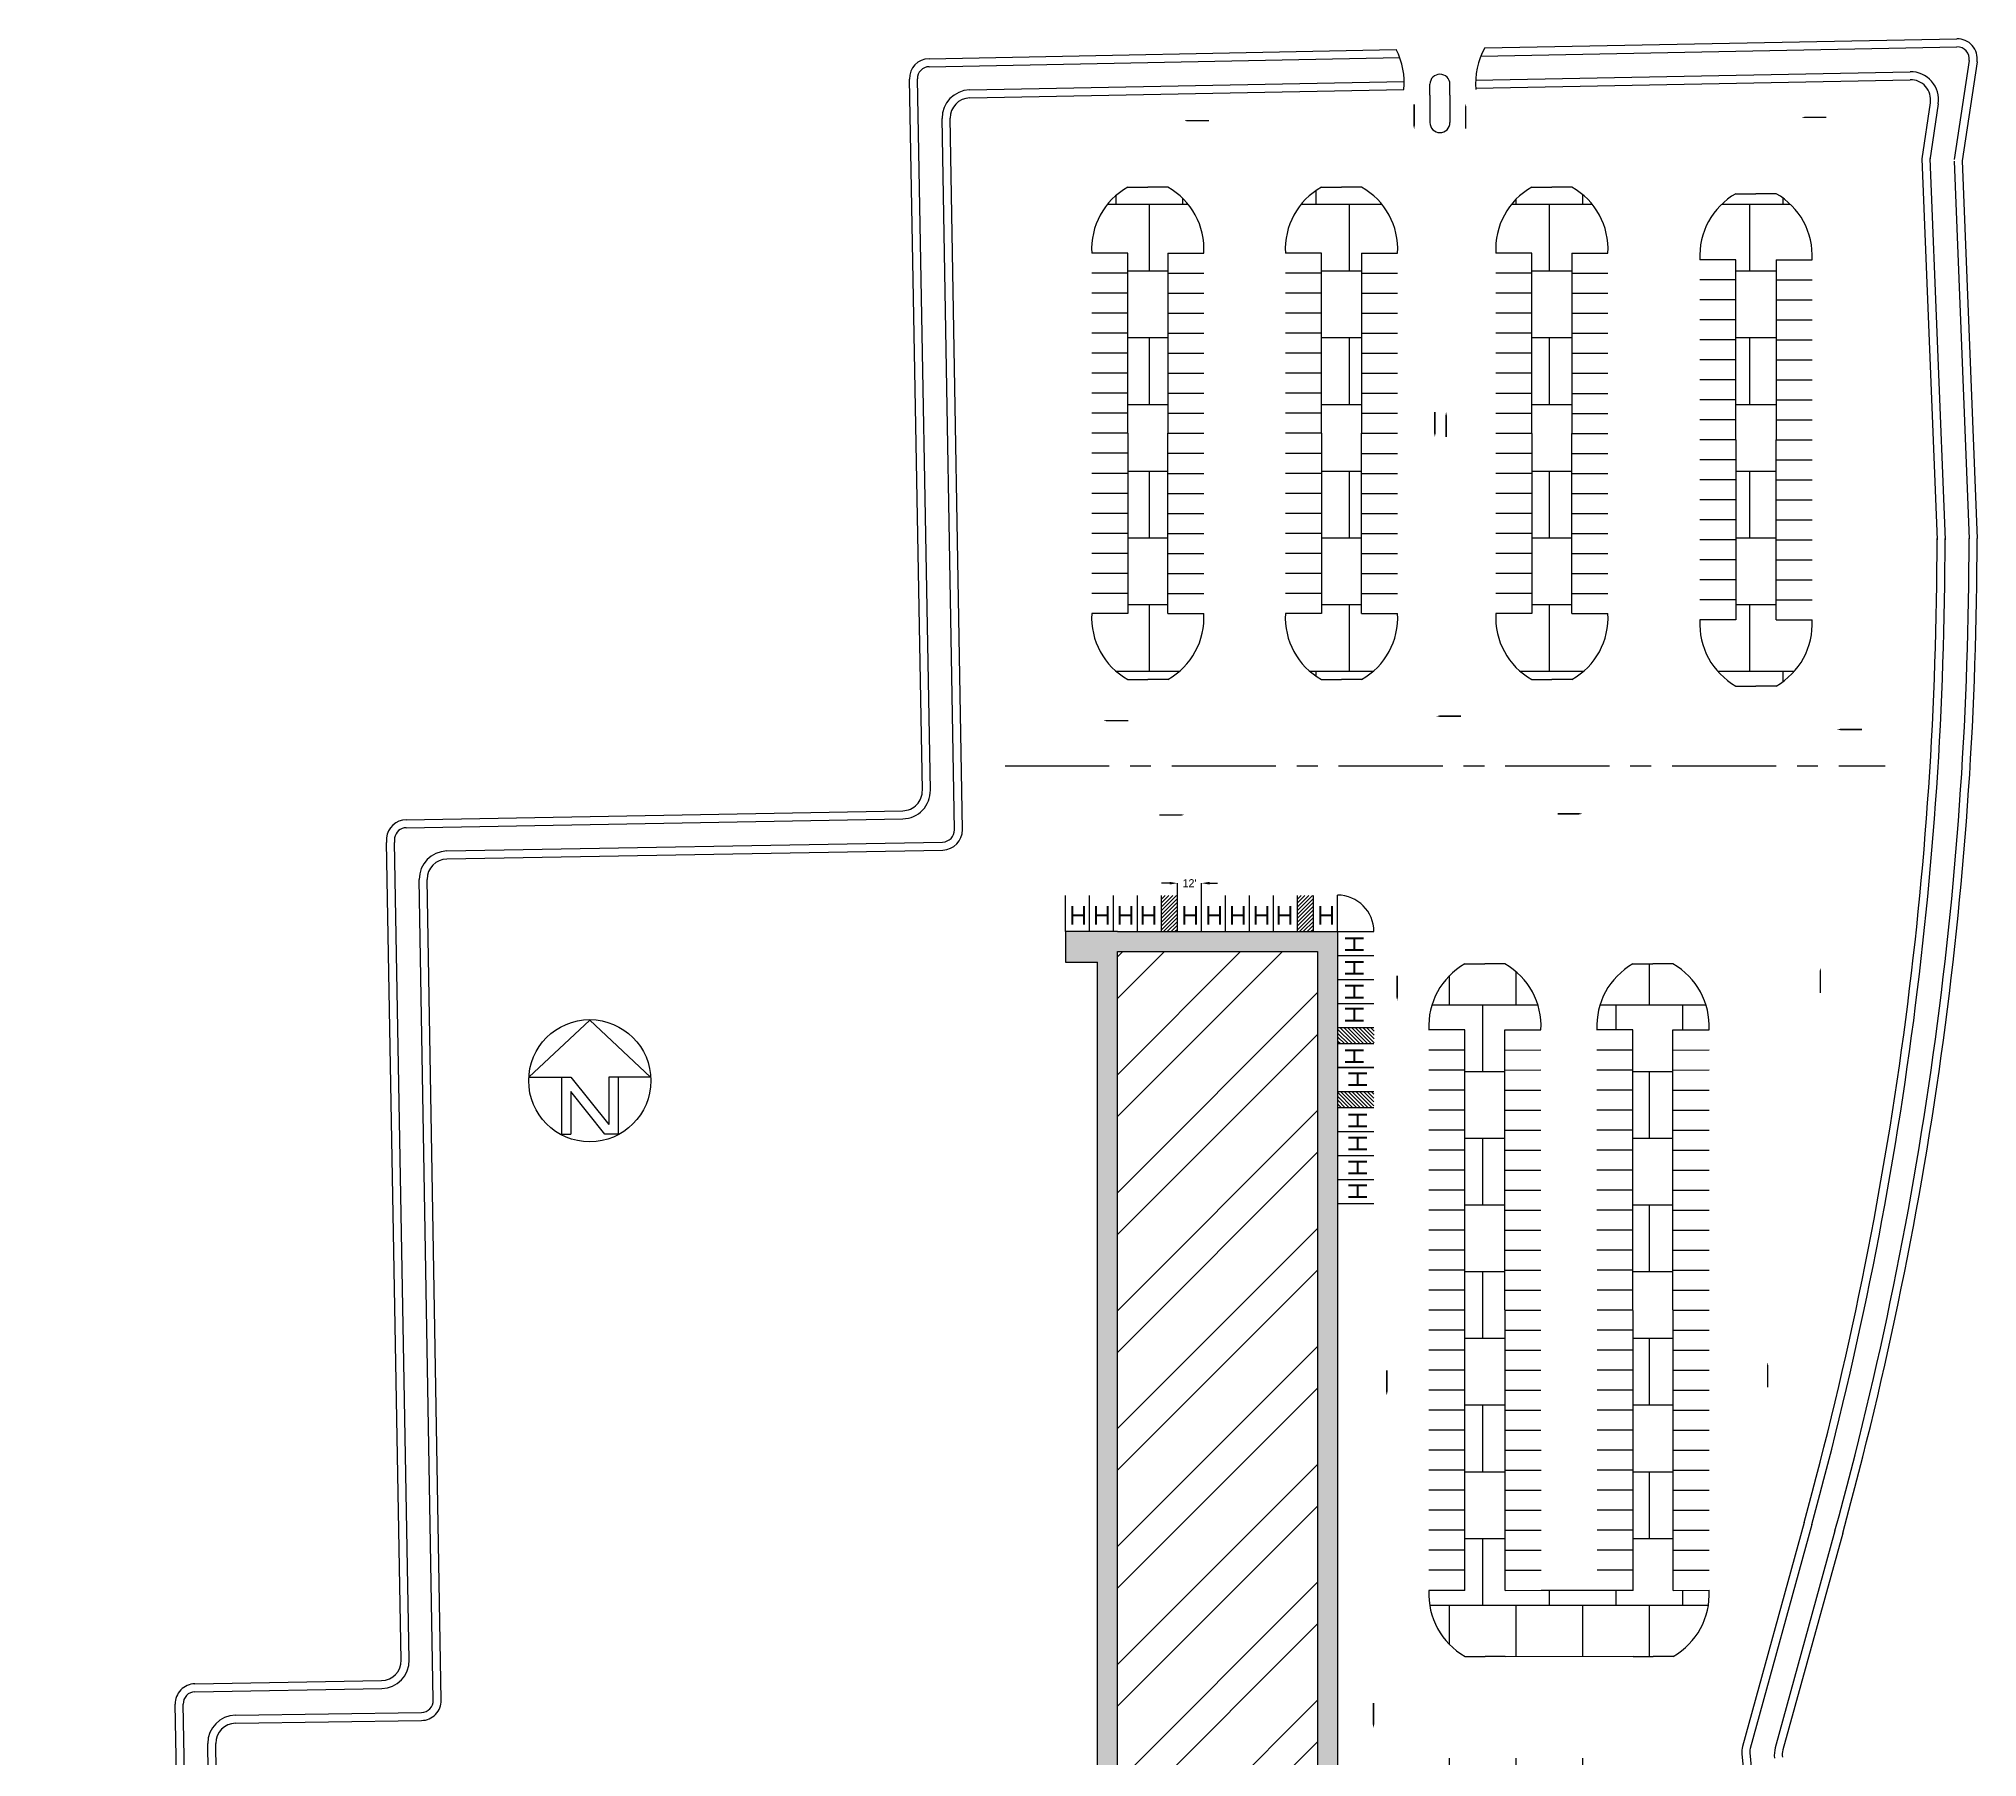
# Model space of a CAD drawing. Header units: inches. Extents: x 2549 to 23165, y 3287 to 26592.
# Drawn here: x 11540 to 23165, y 16288 to 26592 of the extents above; entities that cross this region are included whole.
import ezdxf

# ---------------------------------------------------------------- set-up
doc = ezdxf.new("R2010")
doc.units = ezdxf.units.IN
doc.header["$LTSCALE"] = 500
doc.header["$MEASUREMENT"] = 0
doc.linetypes.add('CENTER', pattern=[2, 1.25, -0.25, 0.25, -0.25])
for name, color, linetype in [('BEARING', 7, 'Continuous'), ('Building Structure', 7, 'Continuous'), ('Parking', 7, 'Continuous'), ('Road lines', 7, 'Continuous')]:
    doc.layers.add(name, color=color, linetype=linetype)
doc.dimstyles.new('NEW STANDARD', dxfattribs={"dimtxt": 48, "dimasz": 48, "dimexe": 0.18, "dimexo": 16.6875, "dimgap": 0.09, "dimtad": 0, "dimtih": 1, "dimtoh": 1, "dimdec": 0, "dimzin": 0, "dimdsep": 46, "dimlunit": 4, "dimtxsty": 'Standard', "dimcen": 0.09, "dimadec": 0, "dimazin": 0, "dimtfac": 1, "dimtdec": 0, "dimtofl": 0, "dimtmove": 0, "dimatfit": 1, "dimfxl": 1, "dimtolj": 1, "dimtzin": 0, "dimarcsym": 0})

# ---------------------------------------------------------------- blocks, each defined once
blk = doc.blocks.new('sall parking')
for p, q in [((-2556, 120), (-2556, 336)), ((-2436, 120), (-2436, 336)), ((-2316, 120), (-2316, 336)), ((-2196, 120), (-2196, 336)), ((-2076, 120), (-2076, 336)), ((-1956, 120), (-1956, 336)), ((-1836, 120), (-1836, 336)), ((-1716, 120), (-1716, 336)), ((-1596, 120), (-1596, 336)), ((-1476, 120), (-1476, 336)), ((-1356, 120), (-1356, 336)), ((-1236, 120), (-1236, 336)), ((-1116, 120), (-1116, 336)), ((-996, 120), (-996, 336)), ((-876, 120), (-876, 336)), ((-756, 120), (-756, 336)), ((-636, 120), (-636, 336)), ((-516, 120), (-516, 336)), ((-396, 120), (-396, 336)), ((-2556, -120), (-2556, -336)), ((-2436, -120), (-2436, -336)), ((-2316, -120), (-2316, -336)), ((-2196, -120), (-2196, -336)), ((-2076, -120), (-2076, -336)), ((-1956, -120), (-1956, -336)), ((-1836, -120), (-1836, -336)), ((-1716, -120), (-1716, -336)), ((-1596, -120), (-1596, -336)), ((-1476, -120), (-1476, -336)), ((-1356, -120), (-1356, -336)), ((-1236, -120), (-1236, -336)), ((-1116, -120), (-1116, -336)), ((-996, -120), (-996, -336)), ((-876, -120), (-876, -336)), ((-756, -120), (-756, -336)), ((-636, -120), (-636, -336)), ((-516, -120), (-516, -336)), ((-396, -120), (-396, -336))]:
    blk.add_line(p, q)
at = {"layer": 'Parking'}
for p, q in [((-2952, 120), (-2952, 0)), ((-2556, 120), (-1476, 120)), ((-396, 120), (-1476, 120)), ((0, 120), (0, 0)), ((-2952, -120), (-2952, 0)), ((0, -120), (0, 0)), ((-1476, -120), (-2556, -120)), ((-1476, -120), (-396, -120))]:
    blk.add_line(p, q, dxfattribs=at)
for centre, start, end in [((-2581, -89), 86.6438, 150.6095), ((-371, -89), 29.3905, 93.3562), ((-2581, 89), 209.4111, 273.3768), ((-371, 89), 266.6232, 330.5889)]:
    blk.add_arc(centre, 426, start, end, dxfattribs=at)
blk = doc.blocks.new('North Arrow')
for p, q in [((0, 0), (-12.86, -11.999)), ((0, 0), (12.782, -11.999)), ((-12.86, -11.999), (-6, -11.999)), ((-6, -11.999), (-6, -23.999)), ((-6, -11.999), (-4, -11.999)), ((-4, -11.999), (4, -21.999)), ((4, -11.999), (4, -21.999)), ((6, -11.999), (4, -11.999)), ((12.782, -11.999), (6, -11.999)), ((6, -11.999), (6, -23.999)), ((3.195, -23.996), (-4, -15.002)), ((-4, -15.002), (-4, -23.999)), ((-6, -23.999), (-4, -23.999)), ((6, -23.999), (3.195, -23.999))]:
    blk.add_line(p, q)
blk.add_circle((-0.013, -12.745), 12.885)
blk = doc.blocks.new('*D38')
at = {"layer": 'Defpoints', "color": 0, "transparency": 16777216}
for p in [(18369, 21529), (18369, 21239), (18513, 21239)]:
    blk.add_point(p, dxfattribs=at)
at = {"layer": 'Parking', "color": 0, "lineweight": -2, "transparency": 16777216}
for p, q in [((18321, 21529), (18273, 21529)), ((18369, 21256), (18369, 21529)), ((18513, 21256), (18513, 21529)), ((18561, 21529), (18609, 21529))]:
    blk.add_line(p, q, dxfattribs=at)
at = {"layer": 'Parking', "color": 0, "transparency": 16777216}
for points in [[(18321, 21537), (18321, 21521), (18369, 21529)], [(18561, 21537), (18561, 21521), (18513, 21529)]]:
    blk.add_solid(points, dxfattribs=at)
at = {"layer": 'Parking', "color": 0, "transparency": 16777216, "insert": (18441, 21529), "char_height": 48, "attachment_point": 5}
blk.add_mtext("\\A1;12'", dxfattribs=at)

msp = doc.modelspace()

# ---------------------------------------------------------------- hatches: boundary and pattern name
at = {"layer": 'Parking'}
h = msp.add_hatch(dxfattribs=at)
h.set_pattern_fill('ANSI31', color=256, scale=130, angle=180)
h.set_pattern_definition([(225, (21512.538, 24789.01), (11.490485, -11.490485), [])])
h.paths.add_polyline_path([(18272.5, 21238.9), (18368.5, 21238.9), (18368.5, 21456), (18272.5, 21456)])
h = msp.add_hatch(dxfattribs=at)
h.set_pattern_fill('ANSI31', color=256, scale=130, angle=180)
h.set_pattern_definition([(225, (22328.538, 24789.01), (11.490485, -11.490485), [])])
h.paths.add_polyline_path([(19088.5, 21238.9), (19184.5, 21238.9), (19184.5, 21456), (19088.5, 21456)])
h = msp.add_hatch(dxfattribs=at)
h.set_pattern_fill('ANSI31', color=256, scale=130, angle=90)
h.set_pattern_definition([(135, (22881.134, 17422.917), (-11.490485, -11.490485), [])])
h.paths.add_polyline_path([(19331.1, 20662.9), (19331.1, 20566.9), (19548.1, 20566.9), (19548.1, 20662.9)])
h = msp.add_hatch(dxfattribs=at)
h.set_pattern_fill('ANSI31', color=256, scale=130, angle=270)
h.set_pattern_definition([(315, (15996.981, 23422.948), (11.490485, 11.490485), [])])
h.paths.add_polyline_path([(19547.1, 20182.9), (19547.1, 20278.9), (19330, 20278.9), (19330, 20182.9)])
at = {"layer": 'Road lines', "transparency": 33554687}
h = msp.add_hatch(dxfattribs=at)
h.set_pattern_fill('AR-B88', color=256, scale=50)
h.paths.add_polyline_path([(13015.6, 12218.8), (14095.6, 12218.6), (14095.6, 12434.6, -0.2865832), (14491.5, 12218.5), (14491.4, 12098.5), (14491.4, 11978.5, -0.2865832), (14095.5, 11762.6), (14095.5, 11978.6), (13015.5, 11978.8), (11935.7, 11978.6), (11935.7, 11762.6, -0.2865832), (11539.8, 11978.5), (11539.7, 12098.5), (11539.7, 12218.5, -0.2865832), (11935.6, 12434.6), (11935.6, 12218.6)])
h.paths.add_polyline_path([(13021.1, 11163.2), (14101, 11163), (14101.1, 11379, -0.2865832), (14496.9, 11162.9), (14496.9, 11042.9), (14496.9, 10922.9, -0.2865832), (14101, 10707), (14101, 10923), (13021, 10923.2), (11941.1, 10923), (11941.2, 10707, -0.2865832), (11545.2, 10922.9), (11545.2, 11042.9), (11545.2, 11162.9, -0.2865832), (11941.1, 11379), (11941.1, 11163)])
h.paths.add_polyline_path([(13021.1, 10179.9), (14101.1, 10179.7), (14101.1, 10395.7, -0.2865832), (14497, 10179.6), (14497, 10059.6), (14496.9, 9939.6, -0.2865832), (14101, 9723.7), (14101, 9939.7), (13021, 9939.9), (11941.2, 9939.7), (11941.2, 9723.7, -0.2865832), (11545.3, 9939.6), (11545.3, 10059.6), (11545.2, 10179.6, -0.2865832), (11941.1, 10395.7), (11941.1, 10179.7)])
h.paths.add_polyline_path([(17010.1, 10193.9), (18090, 10193.7), (18090, 10409.7, -0.2865832), (18485.9, 10193.6), (18485.9, 10073.6), (18485.9, 9953.6, -0.2865832), (18089.9, 9737.7), (18090, 9953.7), (17010, 9953.9), (15930.1, 9953.7), (15930.1, 9737.7, -0.2865832), (15534.2, 9953.6), (15534.2, 10073.6), (15534.2, 10193.6, -0.2865832), (15930, 10409.7), (15930.1, 10193.7)])
h.paths.add_polyline_path([(16980.5, 11163.2), (18060.4, 11163), (18060.5, 11379, -0.2865832), (18456.3, 11162.9), (18456.3, 11042.9), (18456.3, 10922.9, -0.2865832), (18060.4, 10707), (18060.4, 10923), (16980.4, 10923.2), (15900.5, 10923), (15900.6, 10707, -0.2865832), (15504.6, 10922.9), (15504.6, 11042.9), (15504.6, 11162.9, -0.2865832), (15900.5, 11379), (15900.5, 11163)])
h.paths.add_polyline_path([(16984.7, 12270.7), (18064.6, 12270.5), (18064.7, 12486.5, -0.2865832), (18460.5, 12270.5), (18460.5, 12150.5), (18460.5, 12030.5, -0.2865832), (18064.5, 11814.5), (18064.6, 12030.5), (16984.6, 12030.7), (15904.7, 12030.5), (15904.8, 11814.5, -0.2865832), (15508.8, 12030.5), (15508.8, 12150.5), (15508.8, 12270.5, -0.2865832), (15904.7, 12486.5), (15904.7, 12270.5)])
h.paths.add_polyline_path([(21139, 11604.3), (21019, 11604.3), (20899, 11604.3), (20131.3, 11604.1), (20011, 11604.3), (19891, 11604.3, 0.2865832), (19675, 11208.3), (19891, 11208.3), (19891.6, 7848.3), (19675.6, 7848.3, 0.2865832), (19891.7, 7452.4), (20011.7, 7452.5), (20131.7, 7452.5, 0.2865832), (20347.6, 7848.4), (20131.6, 7848.4), (20131, 11208.4), (20347, 11208.4), (20683, 11208.3), (20899, 11208.3), (20899.6, 7848.3), (20683.6, 7848.3, 0.2865832), (20899.7, 7452.4), (21019.7, 7452.5), (21139.7, 7452.5, 0.2865832), (21355.6, 7848.4), (21139.6, 7848.4), (21139, 11208.4), (21355, 11208.4, 0.2865832)])
h.paths.add_polyline_path([(16953.6, 9079.2), (18033.5, 9079), (18033.6, 9295, -0.2865832), (18429.5, 9078.9), (18429.4, 8958.9), (18429.4, 8838.9, -0.2865832), (18033.5, 8623), (18033.5, 8839), (16953.5, 8839.2), (15873.7, 8839), (15873.7, 8623, -0.2865832), (15477.8, 8838.9), (15477.7, 8958.9), (15477.7, 9078.9, -0.2865832), (15873.6, 9295), (15873.6, 9079)])
h.paths.add_polyline_path([(16977.2, 7990.6), (18057.1, 7990.4), (18057.1, 8206.4, -0.2865832), (18453, 7990.3), (18453, 7870.3), (18453, 7750.3, -0.2865832), (18057, 7534.4), (18057.1, 7750.4), (16977.1, 7750.6), (15897.2, 7750.4), (15897.3, 7534.4, -0.2865832), (15501.3, 7750.3), (15501.3, 7870.3), (15501.3, 7990.3, -0.2865832), (15897.1, 8206.4), (15897.2, 7990.4)])
h.paths.add_polyline_path([(20347.6, 12526.2), (20131.6, 12526.2), (20131, 15886.2), (20347, 15886.2), (20683, 15886.1), (20899, 15886.1), (20899.6, 12526.1), (20683.6, 12526.1, 0.2865832), (20899.7, 12130.2), (21019.7, 12130.2), (21139.7, 12130.3, 0.2865832), (21355.6, 12526.2), (21139.6, 12526.2), (21139, 15886.2), (21355, 15886.2, 0.2865832), (21139, 16282.1), (21019, 16282.1), (20899, 16282), (20131.3, 16281.9), (20011, 16282.1), (19891, 16282, 0.2865832), (19675, 15886.1), (19891, 15886.1), (19891.6, 12526.1), (19675.6, 12526.1, 0.2865832), (19891.7, 12130.2), (20011.7, 12130.2), (20131.7, 12130.3, 0.2865832)])
h.paths.add_polyline_path([(21557, 17288.9), (21341, 17288.8), (21340.4, 20648.8), (21556.4, 20648.9, 0.2865832), (21340.3, 21044.7), (21220.3, 21044.7), (21100.3, 21044.7, 0.2865832), (20884.4, 20648.8), (21100.4, 20648.8), (21101, 17288.8), (20885, 17288.8), (20549, 17288.9), (20333, 17288.8), (20332.4, 20648.8), (20548.4, 20648.9, 0.2865832), (20332.3, 21044.7), (20212.3, 21044.7), (20092.3, 21044.7, 0.2865832), (19876.4, 20648.8), (20092.4, 20648.8), (20093, 17288.8), (19877, 17288.8, 0.2865832), (20093.1, 16892.9), (20213.1, 16892.9), (20333.1, 16892.9), (21100.8, 16893.1), (21221.1, 16892.9), (21341.1, 16892.9, 0.2865832)])
h.paths.add_polyline_path([(18311, 24226.4), (18310.8, 23146.5), (18526.8, 23146.5, -0.2865832), (18310.7, 22750.6), (18190.7, 22750.6), (18070.7, 22750.6, -0.2865832), (17854.8, 23146.6), (18070.8, 23146.5), (18071, 24226.5), (18070.8, 25306.4), (17854.8, 25306.4, -0.2865832), (18070.7, 25702.3), (18190.7, 25702.3), (18310.7, 25702.3, -0.2865832), (18526.8, 25306.5), (18310.8, 25306.4)])
h.paths.add_polyline_path([(19472.6, 24226.3), (19472.4, 23146.4), (19688.4, 23146.3, -0.2865832), (19472.4, 22750.5), (19352.4, 22750.5), (19232.4, 22750.5, -0.2865832), (19016.4, 23146.5), (19232.4, 23146.4), (19232.6, 24226.4), (19232.4, 25306.3), (19016.4, 25306.2, -0.2865832), (19232.4, 25702.2), (19352.4, 25702.2), (19472.4, 25702.2, -0.2865832), (19688.4, 25306.3), (19472.4, 25306.3)])
h.paths.add_polyline_path([(20734.3, 24226.2), (20734.1, 23146.2), (20950.1, 23146.2, -0.2865832), (20734, 22750.3), (20614, 22750.3), (20494, 22750.4, -0.2865832), (20278.1, 23146.3), (20494.1, 23146.3), (20494.3, 24226.3), (20494.1, 25306.1), (20278.1, 25306.1, -0.2865832), (20494, 25702), (20614, 25702), (20734, 25702.1, -0.2865832), (20950.1, 25306.2), (20734.1, 25306.2)])
h.paths.add_polyline_path([(21958.4, 24187.2), (21958.3, 23107.3), (22174.3, 23107.2, -0.2865832), (21958.2, 22711.4), (21838.2, 22711.4), (21718.2, 22711.4, -0.2865832), (21502.3, 23107.3), (21718.3, 23107.3), (21718.4, 24187.3), (21718.3, 25267.1), (21502.3, 25267.1, -0.2865832), (21718.2, 25663.1), (21838.2, 25663.1), (21958.2, 25663.1, -0.2865832), (22174.3, 25267.2), (21958.3, 25267.2)])
h = msp.add_hatch(dxfattribs=at)
h.set_pattern_fill('AR-B88', color=256, scale=5)
h.paths.add_polyline_path([(13208.5, 15238.9), (13088.5, 15238.9), (13088.5, 15118.9), (13088.5, 13798.9), (19268.5, 13798.9, 0.4142136), (19328.5, 13858.9), (19328.5, 21118.9), (19328.5, 21238.9), (19208.5, 21238.9), (18008.5, 21238.9), (17696.5, 21238.9), (17696.5, 21055.7), (17888.5, 21055.7), (17888.5, 15238.9)])
h.paths.add_polyline_path([(18008.5, 15118.9), (18008.5, 21118.9), (19208.5, 21118.9), (19208.5, 13918.9), (13208.5, 13918.9), (13208.5, 15118.9)], flags=16)
h.paths.add_polyline_path([(15400, 14208.3), (18483.3, 14208.3), (18483.3, 14875), (15400, 14875)], flags=8)
at = {"layer": 'Road lines', "transparency": 33554523}
h = msp.add_hatch(dxfattribs=at)
h.set_pattern_fill('STEEL', color=256, scale=4000)
h.set_pattern_definition([(45, (0, 0), (-353.553, 353.553), []), (45, (0, 250), (-353.553, 353.553), [])])
h.paths.add_polyline_path([(13208.5, 15118.9), (13208.5, 13918.9), (19208.5, 13918.9), (19208.5, 21118.9), (18008.5, 21118.9), (18008.5, 15118.9), (18008.5, 15118.9), (18008.5, 15118.9)])
h.paths.add_polyline_path([(15400, 14208.3), (18483.3, 14208.3), (18483.3, 14875), (15400, 14875)], flags=24)

# ---------------------------------------------------------------- linework, layer by layer
for p, q in [((18008.5, 21238.9), (17696.5, 21238.9)), ((17696.5, 21238.9), (17696.5, 21055.7)), ((19208.5, 21238.9), (19328.5, 21238.9)), ((19328.5, 21238.9), (19328.5, 21118.9)), ((17696.5, 21055.7), (17888.5, 21055.7))]:
    msp.add_line(p, q)
for centre, start, end in [((19309, 26330.3), 354.22392, 27.95204), ((20576.7, 26330.3), 150.44543, 185.77608)]:
    msp.add_arc(centre, 420, start, end)
at = {"layer": 'BEARING'}
for p, q in [((16878.7, 26472.9), (19680, 26527.2)), ((20187.8, 26489), (23043.6, 26544.3)), ((20211.3, 26537.5), (23042.6, 26592.3)), ((16879.6, 26424.9), (19701.5, 26479.6)), ((20156.9, 26344.5), (22761.8, 26394.8)), ((23116.1, 26461.6), (23026.5, 25868.1)), ((23163.6, 26454.4), (23073.9, 25861)), ((16838.9, 22085.9), (16761.1, 26350.7)), ((16886.9, 22086.8), (16809, 26351.6)), ((17122, 26285.5), (19728.9, 26336.1)), ((17122.9, 26237.6), (19726.8, 26288)), ((19882.8, 26254.7), (19882.8, 26319.7)), ((19942.8, 26379.7), (19942.8, 26379.7)), ((20002.8, 26254.7), (20002.8, 26319.7)), ((20158.8, 26296.4), (22762.7, 26346.9)), ((19882.8, 26254.7), (19882.8, 26089.7)), ((20002.8, 26254.7), (20002.8, 26089.7)), ((22883.7, 26208.9), (22832.6, 25871.8)), ((22931.2, 26201.7), (22880, 25864.6)), ((17031, 21849.3), (16957.3, 26114.7)), ((17079, 21850.1), (17005.3, 26115.5)), ((19942.8, 26029.7), (19942.8, 26029.7)), ((22832.6, 25871.8), (22924.5, 23586.9)), ((22880.5, 25873.7), (22972.4, 23588.8)), ((23026, 25859.1), (23116.3, 23594.5)), ((23073.9, 25861), (23164.3, 23596.5)), ((13742.9, 21909.7), (16721.1, 21963.7)), ((13743.8, 21861.7), (16722, 21915.7)), ((13625.7, 21801.2), (13625.4, 21772.1)), ((13713.6, 16870.3), (13625.4, 21772.1)), ((13674, 21801.2), (13673.4, 21772.1)), ((13761.6, 16871.2), (13673.4, 21772.1)), ((13986.2, 21722.1), (16960.3, 21776)), ((13987.1, 21674.1), (16961.2, 21728)), ((13905.7, 16629.8), (13821.3, 21551.2)), ((13821.3, 21551.2), (13821.3, 21551.2)), ((13953.7, 16630.7), (13869.3, 21552)), ((22126.7, 17695.9), (21756.7, 16352.5)), ((22172.9, 17683.2), (21803, 16339.8)), ((22311.8, 17644.9), (21953.7, 16344.5)), ((22358, 17632.2), (21999.9, 16331.7)), ((12475.6, 16728), (13595.8, 16748.2)), ((12476.4, 16680.1), (13596.7, 16700.2)), ((12365.3, 16184.2), (12357.7, 16605.9)), ((12413.3, 16185), (12405.7, 16606.8)), ((12718.7, 16540), (13834.8, 16556.6)), ((12719.4, 16492), (13835.5, 16508.6)), ((12558.1, 15942.9), (12553.2, 16370.1)), ((12606.1, 15943.5), (12601.2, 16370.7)), ((21753, 16308.9), (22551.9, 8190.7)), ((21800.8, 16313.6), (22599.6, 8195.4))]:
    msp.add_line(p, q, dxfattribs=at)
for centre, radius, start, end in [((23045, 26472.3), 120, 351.40722, 91.11028), ((23045, 26472.3), 72, 351.40722, 91.11028), ((16881, 26352.9), 120, 91.11028, 181.04556), ((16881, 26352.9), 72, 91.11028, 181.04556), ((22765.1, 26226.9), 168, 351.37478, 91.11028), ((17125.3, 26117.6), 168, 91.11028, 180.98985), ((19942.8, 26319.7), 60, 90, 180), ((19942.8, 26319.7), 60, 0, 90), ((22765.1, 26226.9), 120, 351.37478, 91.11028), ((17125.3, 26117.6), 120, 91.11028, 180.98985), ((19942.8, 26089.7), 60, 180, 270), ((19942.8, 26089.7), 60, 270, 0), ((699.5, 23596.5), 22224.7, 344.60361, 0), ((699.5, 23596.5), 22272.7, 344.60361, 0), ((699.5, 23596.5), 22416.7, 344.60361, 0), ((699.5, 23596.5), 22464.7, 344.60361, 0), ((16718.9, 22083.7), 120, 271.03972, 1.04556), ((16718.9, 22083.7), 168, 271.03972, 1.04556), ((13745.1, 21789.7), 120, 91.03972, 174.47457), ((13745.1, 21789.7), 72, 91.03972, 170.76529), ((16959, 21848), 72, 271.03972, 0.98985), ((16959, 21848), 120, 271.03972, 0.98985), ((13989.3, 21554.1), 168, 91.03972, 180.98231), ((13989.3, 21554.1), 120, 91.03972, 180.98232), ((13593.6, 16868.2), 120, 271.03111, 1.03111), ((13593.6, 16868.2), 168, 271.03111, 1.03111), ((12477.7, 16608.1), 120, 91.03111, 181.03111), ((12477.7, 16608.1), 72, 91.03111, 181.03111), ((13833.7, 16628.6), 72, 270.85194, 0.98232), ((13833.7, 16628.6), 120, 270.85194, 0.98232), ((12721.2, 16372), 168, 90.85194, 180.65296), ((12721.2, 16372), 120, 90.85194, 180.65296), ((21872.4, 16320.7), 120, 164.60361, 185.62), ((21872.4, 16320.7), 72, 164.60361, 185.62), ((22115.6, 16299.9), 168, 164.60361, 185.62), ((22115.6, 16299.9), 120, 164.60361, 185.62)]:
    msp.add_arc(centre, radius, start, end, dxfattribs=at)
at = {"layer": 'Building Structure'}
for p, q in [((18008.5, 21238.9), (19208.5, 21238.9)), ((17888.5, 15238.9), (17888.5, 21055.7)), ((18008.5, 15118.9), (18008.5, 21118.9)), ((18008.5, 21118.9), (19208.5, 21118.9)), ((19208.5, 21118.9), (19208.5, 13918.9)), ((19328.5, 21118.9), (19328.5, 13858.9))]:
    msp.add_line(p, q, dxfattribs=at)
at = {"layer": 'Parking'}
for p, q in [((17696.5, 21238.9), (17696.5, 21454.9)), ((17840.5, 21238.9), (17840.5, 21454.9)), ((17984.5, 21238.9), (17984.5, 21454.9)), ((18128.5, 21238.9), (18128.5, 21454.9)), ((18272.5, 21238.9), (18272.5, 21454.9)), ((18368.5, 21238.9), (18368.5, 21454.9)), ((18512.5, 21238.9), (18512.5, 21454.9)), ((18512.5, 21238.9), (18512.5, 21454.9)), ((18656.5, 21238.9), (18656.5, 21454.9)), ((18800.5, 21238.9), (18800.5, 21454.9)), ((18944.5, 21238.9), (18944.5, 21454.9)), ((19088.5, 21238.9), (19088.5, 21454.9)), ((19184.5, 21238.9), (19184.5, 21454.9)), ((19328.5, 21238.9), (19328.5, 21457.5)), ((19331.1, 21238.9), (19547.1, 21238.9)), ((19331.1, 21094.9), (19547.1, 21094.9)), ((20092.3, 21044.7), (20212.3, 21044.7)), ((20332.3, 21044.7), (20212.3, 21044.7)), ((21100.3, 21044.7), (21220.3, 21044.7)), ((21340.3, 21044.7), (21220.3, 21044.7)), ((19331.1, 20950.9), (19547.1, 20950.9)), ((19331.1, 20806.9), (19547.1, 20806.9)), ((19331.1, 20662.9), (19547.1, 20662.9)), ((20092.4, 20648.8), (19876.4, 20648.8)), ((20093, 17288.8), (20092.4, 20648.8)), ((20332.4, 20648.8), (20548.4, 20648.9)), ((20333, 17288.8), (20332.4, 20648.8)), ((21100.4, 20648.8), (20884.4, 20648.8)), ((21101, 17288.8), (21100.4, 20648.8)), ((21340.4, 20648.8), (21556.4, 20648.9)), ((21341, 17288.8), (21340.4, 20648.8)), ((19331.1, 20566.9), (19547.1, 20566.9)), ((20092.4, 20528.8), (19876.4, 20528.8)), ((20332.4, 20528.8), (20548.4, 20528.9)), ((21100.4, 20528.8), (20884.4, 20528.8)), ((21340.4, 20528.8), (21556.4, 20528.9)), ((19331.1, 20422.9), (19547.1, 20422.9)), ((19547.1, 20422.9), (19331.1, 20422.9)), ((20092.4, 20408.8), (19876.4, 20408.8)), ((20332.4, 20408.8), (20548.4, 20408.9)), ((21100.4, 20408.8), (20884.4, 20408.8)), ((21340.4, 20408.8), (21556.4, 20408.9)), ((19547.1, 20278.9), (19331.1, 20278.9)), ((20092.5, 20288.8), (19876.5, 20288.8)), ((20332.5, 20288.8), (20548.5, 20288.9)), ((21100.5, 20288.8), (20884.5, 20288.8)), ((21340.5, 20288.8), (21556.5, 20288.9)), ((19547.1, 20182.9), (19331.1, 20182.9)), ((20092.5, 20168.8), (19876.5, 20168.8)), ((20332.5, 20168.8), (20548.5, 20168.9)), ((21100.5, 20168.8), (20884.5, 20168.8)), ((21340.5, 20168.8), (21556.5, 20168.9)), ((19547.1, 20038.9), (19331.1, 20038.9)), ((20092.5, 20048.8), (19876.5, 20048.8)), ((20332.5, 20048.8), (20548.5, 20048.9)), ((21100.5, 20048.8), (20884.5, 20048.8)), ((21340.5, 20048.8), (21556.5, 20048.9)), ((19547.1, 19894.9), (19331.1, 19894.9)), ((20092.5, 19928.8), (19876.5, 19928.8)), ((20332.5, 19928.8), (20548.5, 19928.9)), ((21100.5, 19928.8), (20884.5, 19928.8)), ((21340.5, 19928.8), (21556.5, 19928.9)), ((20092.6, 19808.8), (19876.6, 19808.8)), ((20332.6, 19808.8), (20548.6, 19808.9)), ((21100.6, 19808.8), (20884.6, 19808.8)), ((21340.6, 19808.8), (21556.6, 19808.9)), ((19547.1, 19750.9), (19331.1, 19750.9)), ((20092.6, 19688.8), (19876.6, 19688.8)), ((20332.6, 19688.8), (20548.6, 19688.9)), ((21100.6, 19688.8), (20884.6, 19688.8)), ((21340.6, 19688.8), (21556.6, 19688.9)), ((19547.1, 19606.9), (19331.1, 19606.9)), ((20092.6, 19568.8), (19876.6, 19568.8)), ((20332.6, 19568.8), (20548.6, 19568.9)), ((21100.6, 19568.8), (20884.6, 19568.8)), ((21340.6, 19568.8), (21556.6, 19568.9)), ((20092.6, 19448.8), (19876.6, 19448.8)), ((20332.6, 19448.8), (20548.6, 19448.9)), ((21100.6, 19448.8), (20884.6, 19448.8)), ((21340.6, 19448.8), (21556.6, 19448.9)), ((20092.6, 19328.8), (19876.6, 19328.8)), ((20332.6, 19328.8), (20548.6, 19328.9)), ((21100.6, 19328.8), (20884.6, 19328.8)), ((21340.6, 19328.8), (21556.6, 19328.9)), ((20092.7, 19208.8), (19876.7, 19208.8)), ((20332.7, 19208.8), (20548.7, 19208.9)), ((21100.7, 19208.8), (20884.7, 19208.8)), ((21340.7, 19208.8), (21556.7, 19208.9)), ((20092.7, 19088.8), (19876.7, 19088.8)), ((20332.7, 19088.8), (20548.7, 19088.9)), ((21100.7, 19088.8), (20884.7, 19088.8)), ((21340.7, 19088.8), (21556.7, 19088.9)), ((20092.7, 18968.8), (19876.7, 18968.8)), ((20332.7, 18968.8), (20548.7, 18968.9)), ((21100.7, 18968.8), (20884.7, 18968.8)), ((21340.7, 18968.8), (21556.7, 18968.9)), ((20092.7, 18848.8), (19876.7, 18848.8)), ((20332.7, 18848.8), (20548.7, 18848.9)), ((21100.7, 18848.8), (20884.7, 18848.8)), ((21340.7, 18848.8), (21556.7, 18848.9)), ((20092.8, 18728.8), (19876.8, 18728.8)), ((20332.8, 18728.8), (20548.8, 18728.9)), ((21100.8, 18728.8), (20884.8, 18728.8)), ((21340.8, 18728.8), (21556.8, 18728.9)), ((20092.8, 18608.8), (19876.8, 18608.8)), ((20332.8, 18608.8), (20548.8, 18608.9)), ((21100.8, 18608.8), (20884.8, 18608.8)), ((21340.8, 18608.8), (21556.8, 18608.9)), ((20092.8, 18488.8), (19876.8, 18488.8)), ((20332.8, 18488.8), (20548.8, 18488.9)), ((21100.8, 18488.8), (20884.8, 18488.8)), ((21340.8, 18488.8), (21556.8, 18488.9)), ((20092.8, 18368.8), (19876.8, 18368.8)), ((20332.8, 18368.8), (20548.8, 18368.9)), ((21100.8, 18368.8), (20884.8, 18368.8)), ((21340.8, 18368.8), (21556.8, 18368.9)), ((20092.8, 18248.8), (19876.8, 18248.8)), ((20332.8, 18248.8), (20548.8, 18248.9)), ((21100.8, 18248.8), (20884.8, 18248.8)), ((21340.8, 18248.8), (21556.8, 18248.9)), ((20092.9, 18128.8), (19876.9, 18128.8)), ((20332.9, 18128.8), (20548.9, 18128.9)), ((21100.9, 18128.8), (20884.9, 18128.8)), ((21340.9, 18128.8), (21556.9, 18128.9)), ((20092.9, 18008.8), (19876.9, 18008.8)), ((20332.9, 18008.8), (20548.9, 18008.9)), ((21100.9, 18008.8), (20884.9, 18008.8)), ((21340.9, 18008.8), (21556.9, 18008.9)), ((20092.9, 17888.8), (19876.9, 17888.8)), ((20332.9, 17888.8), (20548.9, 17888.9)), ((21100.9, 17888.8), (20884.9, 17888.8)), ((21340.9, 17888.8), (21556.9, 17888.9)), ((20092.9, 17768.8), (19876.9, 17768.8)), ((20332.9, 17768.8), (20548.9, 17768.9)), ((21100.9, 17768.8), (20884.9, 17768.8)), ((21340.9, 17768.8), (21556.9, 17768.9)), ((20092.9, 17648.8), (19876.9, 17648.8)), ((20332.9, 17648.8), (20548.9, 17648.9)), ((21100.9, 17648.8), (20884.9, 17648.8)), ((21340.9, 17648.8), (21556.9, 17648.9)), ((20093, 17528.8), (19877, 17528.8)), ((20333, 17528.8), (20549, 17528.9)), ((21101, 17528.8), (20885, 17528.8)), ((21341, 17528.8), (21557, 17528.9)), ((20093, 17408.8), (19877, 17408.8)), ((20333, 17408.8), (20549, 17408.9)), ((21101, 17408.8), (20885, 17408.8)), ((21341, 17408.8), (21557, 17408.9)), ((20093, 17288.8), (19877, 17288.8)), ((20333, 17288.8), (20549, 17288.9)), ((20549, 17288.9), (20885, 17288.9)), ((21101, 17288.8), (20885, 17288.8)), ((21341, 17288.8), (21557, 17288.9)), ((20093.1, 16892.9), (20213.1, 16892.9)), ((20333.1, 16892.9), (20213.1, 16892.9)), ((20333.1, 16892.9), (21100.8, 16893.1)), ((21101.1, 16892.9), (21221.1, 16892.9)), ((21341.1, 16892.9), (21221.1, 16892.9))]:
    msp.add_line(p, q, dxfattribs=at)
at = {"layer": 'Parking', "color": 140, "const_width": 12}
for points in [[(17737.7, 21281.3), (17737.7, 21392.2)], [(17807.8, 21281.3), (17807.8, 21392.2)], [(17879.4, 21281.3), (17879.4, 21392.2)], [(17949.5, 21281.3), (17949.5, 21392.2)], [(18021.9, 21281.3), (18021.9, 21392.2)], [(18092, 21281.3), (18092, 21392.2)], [(18159.7, 21281.3), (18159.7, 21392.2)], [(18229.8, 21281.3), (18229.8, 21392.2)], [(18408.9, 21281.3), (18408.9, 21392.2)], [(18479, 21281.3), (18479, 21392.2)], [(18553.7, 21281.3), (18553.7, 21392.2)], [(18623.8, 21281.3), (18623.8, 21392.2)], [(18695.4, 21281.3), (18695.4, 21392.2)], [(18765.5, 21281.3), (18765.5, 21392.2)], [(18837.9, 21281.3), (18837.9, 21392.2)], [(18908, 21281.3), (18908, 21392.2)], [(18975.7, 21281.3), (18975.7, 21392.2)], [(19045.8, 21281.3), (19045.8, 21392.2)], [(19224.9, 21281.3), (19224.9, 21392.2)], [(19295, 21281.3), (19295, 21392.2)], [(17807.8, 21336.8), (17737.7, 21336.8)], [(17949.5, 21336.8), (17879.4, 21336.8)], [(18092, 21336.8), (18021.9, 21336.8)], [(18229.8, 21336.8), (18159.7, 21336.8)], [(18479, 21336.8), (18408.9, 21336.8)], [(18623.8, 21336.8), (18553.7, 21336.8)], [(18765.5, 21336.8), (18695.4, 21336.8)], [(18908, 21336.8), (18837.9, 21336.8)], [(19045.8, 21336.8), (18975.7, 21336.8)], [(19295, 21336.8), (19224.9, 21336.8)], [(19373.5, 21197.7), (19484.4, 21197.7)], [(19428.9, 21127.6), (19428.9, 21197.7)], [(19373.5, 21127.6), (19484.4, 21127.6)], [(19373.5, 21056.1), (19484.4, 21056.1)], [(19428.9, 20986), (19428.9, 21056.1)], [(19373.5, 20986), (19484.4, 20986)], [(19373.5, 20913.6), (19484.4, 20913.6)], [(19373.5, 20843.5), (19484.4, 20843.5)], [(19428.9, 20843.5), (19428.9, 20913.6)], [(19373.5, 20775.7), (19484.4, 20775.7)], [(19373.5, 20705.6), (19484.4, 20705.6)], [(19428.9, 20705.6), (19428.9, 20775.7)], [(19373.5, 20526.5), (19484.4, 20526.5)], [(19373.5, 20456.4), (19484.4, 20456.4)], [(19428.9, 20456.4), (19428.9, 20526.5)], [(19504.6, 20389.4), (19393.8, 20389.4)], [(19449.2, 20389.4), (19449.2, 20319.4)], [(19504.6, 20319.4), (19393.8, 20319.4)], [(19504.6, 20140.2), (19393.8, 20140.2)], [(19449.2, 20140.2), (19449.2, 20070.2)], [(19504.6, 20070.2), (19393.8, 20070.2)], [(19504.6, 20002.4), (19393.8, 20002.4)], [(19449.2, 20002.4), (19449.2, 19932.3)], [(19504.6, 19932.3), (19393.8, 19932.3)], [(19504.6, 19859.9), (19393.8, 19859.9)], [(19504.6, 19789.8), (19393.8, 19789.8)], [(19449.2, 19859.9), (19449.2, 19789.8)], [(19504.6, 19718.2), (19393.8, 19718.2)], [(19504.6, 19648.1), (19393.8, 19648.1)], [(19449.2, 19718.2), (19449.2, 19648.1)]]:
    msp.add_lwpolyline(points, dxfattribs=at)
at = {"layer": 'Parking'}
for centre, start, end in [((20301.4, 20673.8), 119.41111, 183.37676), ((20123.4, 20673.8), 356.64384, 60.60949), ((21309.4, 20673.8), 119.41111, 183.37676), ((21131.4, 20673.8), 356.64384, 60.60949), ((20302, 17263.8), 176.64384, 240.60949), ((21132, 17263.8), 299.41111, 3.37676)]:
    msp.add_arc(centre, 425.7, start, end, dxfattribs=at)
at = {"layer": 'Road lines', "linetype": 'CENTER'}
msp.add_line((17334.5, 22232.9), (22613.4, 22232.9), dxfattribs=at)
at = {"layer": 'Road lines'}
for points in [[(19787.9, 26050.7, 0, 36, 0), (19787.9, 26134.2, 9, 9, 0), (19787.9, 26199.8, 9, 9, 0)], [(20097.3, 26202.5, 0, 36, 0), (20097.3, 26118.9, 9, 9, 0), (20097.3, 26053.4, 9, 9, 0)], [(18408.5, 26101.3, 0, 36, 0), (18492.1, 26101.3, 9, 9, 0), (18557.7, 26101.3, 9, 9, 0)], [(22111.8, 26121, 0, 36, 0), (22195.3, 26121, 9, 9, 0), (22260.9, 26121, 9, 9, 0)], [(19912.3, 24205.1, 0, 36, 0), (19912.3, 24288.7, 9, 9, 0), (19912.3, 24354.2, 9, 9, 0)], [(19979.8, 24354.2, 0, 36, 0), (19979.8, 24270.6, 9, 9, 0), (19979.8, 24205.1, 9, 9, 0)], [(17924.7, 22503.8, 0, 36, 0), (18008.3, 22503.8, 9, 9, 0), (18073.8, 22503.8, 9, 9, 0)], [(19920.5, 22530.4, 0, 36, 0), (20004.1, 22530.4, 9, 9, 0), (20069.7, 22530.4, 9, 9, 0)], [(22324.4, 22450.7, 0, 36, 0), (22408, 22450.7, 9, 9, 0), (22473.5, 22450.7, 9, 9, 0)], [(18409.5, 21938.4, 0, 36, 0), (18326, 21938.4, 9, 9, 0), (18260.4, 21938.4, 9, 9, 0)], [(20797.4, 21945.3, 0, 36, 0), (20713.8, 21945.3, 9, 9, 0), (20648.3, 21945.3, 9, 9, 0)], [(19686.2, 20824.8, 0, 36, 0), (19686.2, 20908.4, 9, 9, 0), (19686.2, 20973.9, 9, 9, 0)], [(22224, 21020.3, 0, 36, 0), (22224, 20936.7, 9, 9, 0), (22224, 20871.1, 9, 9, 0)], [(19623.9, 18459.3, 0, 36, 0), (19623.9, 18542.9, 9, 9, 0), (19623.9, 18608.5, 9, 9, 0)], [(21907.9, 18655.2, 0, 36, 0), (21907.9, 18571.6, 9, 9, 0), (21907.9, 18506, 9, 9, 0)], [(19544.2, 16464.6, 0, 36, 0), (19544.2, 16548.2, 9, 9, 0), (19544.2, 16613.7, 9, 9, 0)]]:
    msp.add_lwpolyline(points, format="xyseb", dxfattribs=at)
msp.add_arc((19328.5, 21238.9), 218.5, 0, 90, dxfattribs=at)

# ---------------------------------------------------------------- block references
at = {"xscale": 28.43543686507915, "yscale": 28.43543686507915, "zscale": 28.43543686507915}
msp.add_blockref('North Arrow', (14844.6, 20706.9), dxfattribs=at)
at = {"layer": 'Parking', "rotation": 270}
for p in [(18190.7, 22750.6), (19352.4, 22750.5), (20614, 22750.3), (21838.2, 22711.4)]:
    msp.add_blockref('sall parking', p, dxfattribs=at)

# ---------------------------------------------------------------- dimensions: what is measured, and where the dimension line sits
at = {"layer": 'Parking'}
dim = msp.add_linear_dim(base=(18368.5, 21528.7), p1=(18512.5, 21238.9), p2=(18368.5, 21238.9), angle=180, dimstyle='NEW STANDARD', override={"dimsah": 1}, dxfattribs=at)
dim.commit()
dim.dimension.update_dxf_attribs({"geometry": '*D38', "text_midpoint": (18440.5, 21528.7)})

doc.saveas('drawing.dxf')
